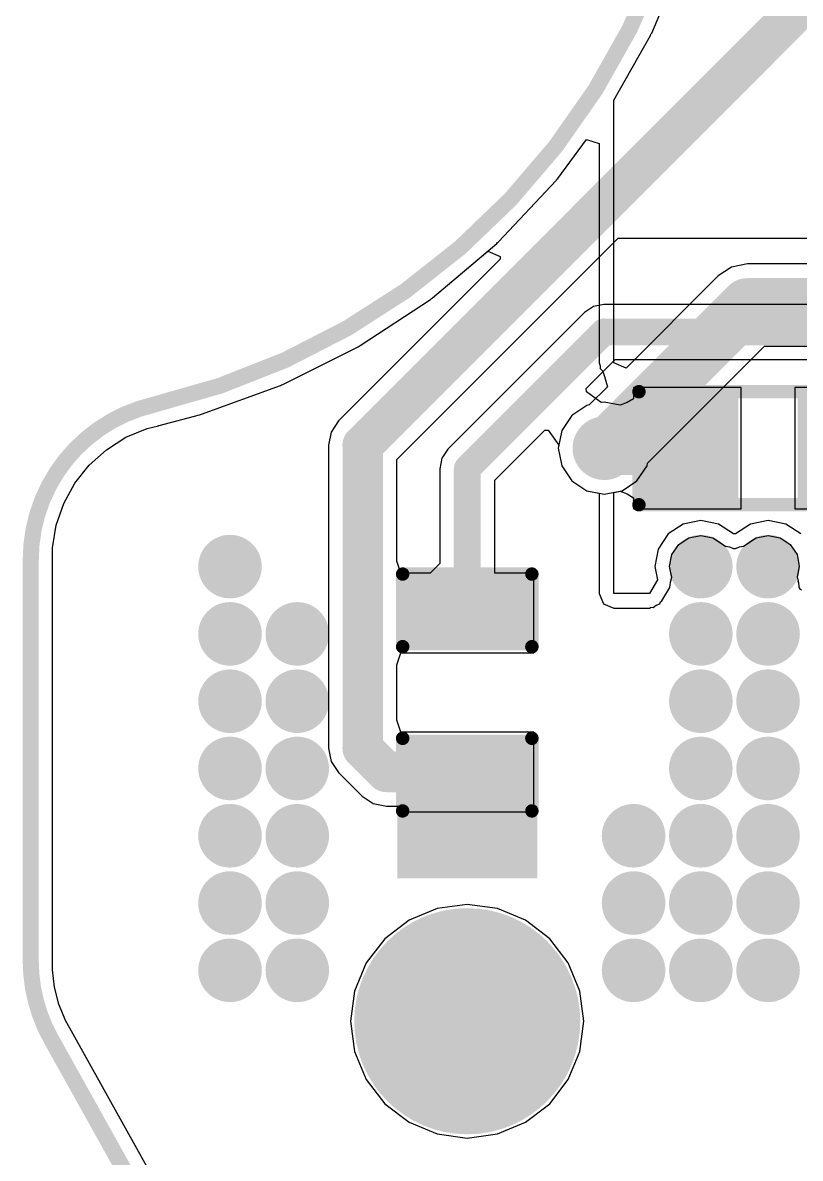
# Model space of a CAD drawing. Header units: millimetres. Extents: x -3 to 5381, y -54 to 5355.
# Drawn here: x 2.13 to 9.47, y -45.39 to -34.67 of the extents above; entities that cross this region are included whole.
import ezdxf

# ---------------------------------------------------------------- set-up
doc = ezdxf.new("R2010")
doc.units = ezdxf.units.MM
for name, color, linetype in [('BottomLayer', 5, 'Continuous'), ('BottomSolder', 6, 'Continuous'), ('Mechanical2', 216, 'Continuous'), ('MultiLayer', 9, 'Continuous'), ('PadHoleLayer', 156, 'Continuous'), ('TopLayer', 1, 'Continuous'), ('TopOverlay', 2, 'Continuous'), ('TopPaste', 8, 'Continuous'), ('TopSolder', 216, 'Continuous'), ('ViaHoleLayer', 16, 'Continuous')]:
    doc.layers.add(name, color=color, linetype=linetype)

# ---------------------------------------------------------------- blocks, each defined once
blk = doc.blocks.new('RES_0603_7')
at = {"layer": 'TopLayer'}
for points in [[(-0.381, 0.4445), (-0.381, -0.4445), (-1.143, -0.4445), (-1.143, 0.4445)], [(1.143, 0.4445), (1.143, -0.4445), (0.381, -0.4445), (0.381, 0.4445)]]:
    blk.add_hatch(color=1, dxfattribs=at).paths.add_polyline_path(points)
at = {"layer": 'TopPaste'}
for points in [[(-0.381, 0.4445), (-0.381, -0.4445), (-1.143, -0.4445), (-1.143, 0.4445)], [(1.143, 0.4445), (1.143, -0.4445), (0.381, -0.4445), (0.381, 0.4445)]]:
    blk.add_hatch(color=8, dxfattribs=at).paths.add_polyline_path(points)
at = {"layer": 'TopSolder'}
for points in [[(-0.2794, 0.5461), (-0.2794, -0.5461), (-1.2446, -0.5461), (-1.2446, 0.5461)], [(1.2446, 0.5461), (1.2446, -0.5461), (0.2794, -0.5461), (0.2794, 0.5461)]]:
    blk.add_hatch(color=216, dxfattribs=at).paths.add_polyline_path(points)
at = {"layer": 'TopOverlay', "const_width": 0.127}
for points in [[(1.2192, 0.5334), (-1.2192, 0.5334)], [(-1.2192, 0.5334), (-1.2192, -0.5334)], [(1.2192, 0.5334), (1.2192, -0.5334)], [(1.2192, -0.5334), (-1.2192, -0.5334)]]:
    blk.add_lwpolyline(points, dxfattribs=at)
at = {"layer": 'TopOverlay', "const_width": 0.0635}
for points in [[(-1.25095, 0.5334, 1), (-1.18745, 0.5334, 1)], [(-1.25095, 0.5334, 1), (-1.18745, 0.5334, 1)], [(1.18745, 0.5334, 1), (1.25095, 0.5334, 1)], [(1.18745, 0.5334, 1), (1.25095, 0.5334, 1)], [(-1.25095, -0.5334, 1), (-1.18745, -0.5334, 1)], [(-1.25095, -0.5334, 1), (-1.18745, -0.5334, 1)], [(1.18745, -0.5334, 1), (1.25095, -0.5334, 1)], [(1.18745, -0.5334, 1), (1.25095, -0.5334, 1)]]:
    blk.add_lwpolyline(points, format="xyb", close=True, dxfattribs=at)
blk = doc.blocks.new('LED_0603_12')
at = {"layer": 'TopLayer'}
for points in [[(-1, 0.5), (-0.5, 0.5), (-0.5, -0.5), (-1, -0.5)], [(0.5, 0.5), (1, 0.5), (1, -0.5), (0.5, -0.5)]]:
    blk.add_hatch(color=1, dxfattribs=at).paths.add_polyline_path(points)
at = {"layer": 'TopOverlay'}
blk.add_hatch(color=2, dxfattribs=at).paths.add_polyline_path([(1.118, -0.66), (1.753, -0.66), (1.753, 0.66), (1.118, 0.66)])
at = {"layer": 'TopPaste'}
for points in [[(-1, 0.5), (-0.5, 0.5), (-0.5, -0.5), (-1, -0.5)], [(0.5, 0.5), (1, 0.5), (1, -0.5), (0.5, -0.5)]]:
    blk.add_hatch(color=8, dxfattribs=at).paths.add_polyline_path(points)
at = {"layer": 'TopSolder'}
for points in [[(-1.102, 0.602), (-0.398, 0.602), (-0.398, -0.602), (-1.102, -0.602)], [(0.398, 0.602), (1.102, 0.602), (1.102, -0.602), (0.398, -0.602)]]:
    blk.add_hatch(color=216, dxfattribs=at).paths.add_polyline_path(points)
at = {"layer": 'TopOverlay', "const_width": 0.127}
for points in [[(-1.118, -0.61), (-1.118, 0.61)], [(-0.432, 0.61), (-1.118, 0.61)], [(1.118, 0.61), (0.432, 0.61)], [(1.118, -0.61), (1.118, 0.61)], [(-0.432, -0.61), (-1.118, -0.61)], [(1.118, -0.61), (0.432, -0.61)]]:
    blk.add_lwpolyline(points, dxfattribs=at)
at = {"layer": 'TopOverlay', "const_width": 0.0635}
for points in [[(-1.149, 0.61, 1), (-1.086, 0.61, 1)], [(-1.149, 0.61, 1), (-1.086, 0.61, 1)], [(-0.464, 0.61, 1), (-0.4, 0.61, 1)], [(0.4, 0.61, 1), (0.464, 0.61, 1)], [(1.086, 0.61, 1), (1.149, 0.61, 1)], [(1.086, 0.61, 1), (1.149, 0.61, 1)], [(-1.149, -0.61, 1), (-1.086, -0.61, 1)], [(-1.149, -0.61, 1), (-1.086, -0.61, 1)], [(-0.464, -0.61, 1), (-0.4, -0.61, 1)], [(0.4, -0.61, 1), (0.464, -0.61, 1)], [(1.086, -0.61, 1), (1.149, -0.61, 1)], [(1.086, -0.61, 1), (1.149, -0.61, 1)]]:
    blk.add_lwpolyline(points, format="xyb", close=True, dxfattribs=at)

msp = doc.modelspace()

# ---------------------------------------------------------------- hatches: boundary and pattern name
at = {"layer": 'BottomLayer'}
h = msp.add_hatch(color=5, dxfattribs=at)
edge = h.paths.add_edge_path()
edge.add_arc((7.624, -38.689), 0.3, 0, 360)
h = msp.add_hatch(color=5, dxfattribs=at)
edge = h.paths.add_edge_path()
edge.add_arc((4.09, -39.806), 0.3, 0, 360)
h = msp.add_hatch(color=5, dxfattribs=at)
edge = h.paths.add_edge_path()
edge.add_arc((8.535, -39.806), 0.3, 0, 360)
h = msp.add_hatch(color=5, dxfattribs=at)
edge = h.paths.add_edge_path()
edge.add_arc((9.17, -39.806), 0.3, 0, 360)
h = msp.add_hatch(color=5, dxfattribs=at)
edge = h.paths.add_edge_path()
edge.add_arc((4.09, -40.441), 0.3, 0, 360)
h = msp.add_hatch(color=5, dxfattribs=at)
edge = h.paths.add_edge_path()
edge.add_arc((4.725, -40.441), 0.3, 0, 360)
h = msp.add_hatch(color=5, dxfattribs=at)
edge = h.paths.add_edge_path()
edge.add_arc((8.535, -40.441), 0.3, 0, 360)
h = msp.add_hatch(color=5, dxfattribs=at)
edge = h.paths.add_edge_path()
edge.add_arc((9.17, -40.441), 0.3, 0, 360)
h = msp.add_hatch(color=5, dxfattribs=at)
edge = h.paths.add_edge_path()
edge.add_arc((4.09, -41.076), 0.3, 0, 360)
h = msp.add_hatch(color=5, dxfattribs=at)
edge = h.paths.add_edge_path()
edge.add_arc((4.725, -41.076), 0.3, 0, 360)
h = msp.add_hatch(color=5, dxfattribs=at)
edge = h.paths.add_edge_path()
edge.add_arc((8.535, -41.076), 0.3, 0, 360)
h = msp.add_hatch(color=5, dxfattribs=at)
edge = h.paths.add_edge_path()
edge.add_arc((9.17, -41.076), 0.3, 0, 360)
h = msp.add_hatch(color=5, dxfattribs=at)
edge = h.paths.add_edge_path()
edge.add_arc((4.09, -41.711), 0.3, 0, 360)
h = msp.add_hatch(color=5, dxfattribs=at)
edge = h.paths.add_edge_path()
edge.add_arc((4.725, -41.711), 0.3, 0, 360)
h = msp.add_hatch(color=5, dxfattribs=at)
edge = h.paths.add_edge_path()
edge.add_arc((8.535, -41.711), 0.3, 0, 360)
h = msp.add_hatch(color=5, dxfattribs=at)
edge = h.paths.add_edge_path()
edge.add_arc((9.17, -41.711), 0.3, 0, 360)
h = msp.add_hatch(color=5, dxfattribs=at)
edge = h.paths.add_edge_path()
edge.add_arc((4.09, -42.346), 0.3, 0, 360)
h = msp.add_hatch(color=5, dxfattribs=at)
edge = h.paths.add_edge_path()
edge.add_arc((4.725, -42.346), 0.3, 0, 360)
h = msp.add_hatch(color=5, dxfattribs=at)
edge = h.paths.add_edge_path()
edge.add_arc((7.9, -42.346), 0.3, 0, 360)
h = msp.add_hatch(color=5, dxfattribs=at)
edge = h.paths.add_edge_path()
edge.add_arc((8.535, -42.346), 0.3, 0, 360)
h = msp.add_hatch(color=5, dxfattribs=at)
edge = h.paths.add_edge_path()
edge.add_arc((9.17, -42.346), 0.3, 0, 360)
h = msp.add_hatch(color=5, dxfattribs=at)
edge = h.paths.add_edge_path()
edge.add_arc((4.09, -42.981), 0.3, 0, 360)
h = msp.add_hatch(color=5, dxfattribs=at)
edge = h.paths.add_edge_path()
edge.add_arc((4.725, -42.981), 0.3, 0, 360)
h = msp.add_hatch(color=5, dxfattribs=at)
edge = h.paths.add_edge_path()
edge.add_arc((7.9, -42.981), 0.3, 0, 360)
h = msp.add_hatch(color=5, dxfattribs=at)
edge = h.paths.add_edge_path()
edge.add_arc((8.535, -42.981), 0.3, 0, 360)
h = msp.add_hatch(color=5, dxfattribs=at)
edge = h.paths.add_edge_path()
edge.add_arc((9.17, -42.981), 0.3, 0, 360)
h = msp.add_hatch(color=5, dxfattribs=at)
edge = h.paths.add_edge_path()
edge.add_arc((6.33, -44.096), 0.965, 0, 360)
h = msp.add_hatch(color=5, dxfattribs=at)
edge = h.paths.add_edge_path()
edge.add_arc((4.09, -43.616), 0.3, 0, 360)
h = msp.add_hatch(color=5, dxfattribs=at)
edge = h.paths.add_edge_path()
edge.add_arc((4.725, -43.616), 0.3, 0, 360)
h = msp.add_hatch(color=5, dxfattribs=at)
edge = h.paths.add_edge_path()
edge.add_arc((7.9, -43.616), 0.3, 0, 360)
h = msp.add_hatch(color=5, dxfattribs=at)
edge = h.paths.add_edge_path()
edge.add_arc((8.535, -43.616), 0.3, 0, 360)
h = msp.add_hatch(color=5, dxfattribs=at)
edge = h.paths.add_edge_path()
edge.add_arc((9.17, -43.616), 0.3, 0, 360)
at = {"layer": 'BottomSolder'}
h = msp.add_hatch(color=6, dxfattribs=at)
edge = h.paths.add_edge_path()
edge.add_arc((6.33, -44.096), 1.067, 0, 360)
at = {"layer": 'MultiLayer'}
h = msp.add_hatch(color=9, dxfattribs=at)
edge = h.paths.add_edge_path()
edge.add_arc((6.33, -44.096), 0.965, 0, 360)
at = {"layer": 'PadHoleLayer'}
h = msp.add_hatch(color=156, dxfattribs=at)
edge = h.paths.add_edge_path()
edge.add_arc((6.33, -44.096), 0.965, 0, 360)
at = {"layer": 'TopLayer'}
h = msp.add_hatch(color=1, dxfattribs=at)
edge = h.paths.add_edge_path()
edge.add_arc((7.624, -38.689), 0.3, 0, 360)
h = msp.add_hatch(color=1, dxfattribs=at)
edge = h.paths.add_edge_path()
edge.add_arc((4.09, -39.806), 0.3, 0, 360)
h = msp.add_hatch(color=1, dxfattribs=at)
edge = h.paths.add_edge_path()
edge.add_arc((8.535, -39.806), 0.3, 0, 360)
h = msp.add_hatch(color=1, dxfattribs=at)
edge = h.paths.add_edge_path()
edge.add_arc((9.17, -39.806), 0.3, 0, 360)
h = msp.add_hatch(color=1, dxfattribs=at)
edge = h.paths.add_edge_path()
edge.add_arc((4.09, -40.441), 0.3, 0, 360)
h = msp.add_hatch(color=1, dxfattribs=at)
edge = h.paths.add_edge_path()
edge.add_arc((4.725, -40.441), 0.3, 0, 360)
h = msp.add_hatch(color=1, dxfattribs=at)
edge = h.paths.add_edge_path()
edge.add_arc((8.535, -40.441), 0.3, 0, 360)
h = msp.add_hatch(color=1, dxfattribs=at)
edge = h.paths.add_edge_path()
edge.add_arc((9.17, -40.441), 0.3, 0, 360)
h = msp.add_hatch(color=1, dxfattribs=at)
edge = h.paths.add_edge_path()
edge.add_arc((4.09, -41.076), 0.3, 0, 360)
h = msp.add_hatch(color=1, dxfattribs=at)
edge = h.paths.add_edge_path()
edge.add_arc((4.725, -41.076), 0.3, 0, 360)
h = msp.add_hatch(color=1, dxfattribs=at)
edge = h.paths.add_edge_path()
edge.add_arc((8.535, -41.076), 0.3, 0, 360)
h = msp.add_hatch(color=1, dxfattribs=at)
edge = h.paths.add_edge_path()
edge.add_arc((9.17, -41.076), 0.3, 0, 360)
h = msp.add_hatch(color=1, dxfattribs=at)
edge = h.paths.add_edge_path()
edge.add_arc((4.09, -41.711), 0.3, 0, 360)
h = msp.add_hatch(color=1, dxfattribs=at)
edge = h.paths.add_edge_path()
edge.add_arc((4.725, -41.711), 0.3, 0, 360)
h = msp.add_hatch(color=1, dxfattribs=at)
edge = h.paths.add_edge_path()
edge.add_arc((8.535, -41.711), 0.3, 0, 360)
h = msp.add_hatch(color=1, dxfattribs=at)
edge = h.paths.add_edge_path()
edge.add_arc((9.17, -41.711), 0.3, 0, 360)
h = msp.add_hatch(color=1, dxfattribs=at)
edge = h.paths.add_edge_path()
edge.add_arc((4.09, -42.346), 0.3, 0, 360)
h = msp.add_hatch(color=1, dxfattribs=at)
edge = h.paths.add_edge_path()
edge.add_arc((4.725, -42.346), 0.3, 0, 360)
h = msp.add_hatch(color=1, dxfattribs=at)
edge = h.paths.add_edge_path()
edge.add_arc((7.9, -42.346), 0.3, 0, 360)
h = msp.add_hatch(color=1, dxfattribs=at)
edge = h.paths.add_edge_path()
edge.add_arc((8.535, -42.346), 0.3, 0, 360)
h = msp.add_hatch(color=1, dxfattribs=at)
edge = h.paths.add_edge_path()
edge.add_arc((9.17, -42.346), 0.3, 0, 360)
h = msp.add_hatch(color=1, dxfattribs=at)
edge = h.paths.add_edge_path()
edge.add_arc((4.09, -42.981), 0.3, 0, 360)
h = msp.add_hatch(color=1, dxfattribs=at)
edge = h.paths.add_edge_path()
edge.add_arc((4.725, -42.981), 0.3, 0, 360)
h = msp.add_hatch(color=1, dxfattribs=at)
edge = h.paths.add_edge_path()
edge.add_arc((7.9, -42.981), 0.3, 0, 360)
h = msp.add_hatch(color=1, dxfattribs=at)
edge = h.paths.add_edge_path()
edge.add_arc((8.535, -42.981), 0.3, 0, 360)
h = msp.add_hatch(color=1, dxfattribs=at)
edge = h.paths.add_edge_path()
edge.add_arc((9.17, -42.981), 0.3, 0, 360)
h = msp.add_hatch(color=1, dxfattribs=at)
edge = h.paths.add_edge_path()
edge.add_arc((6.33, -44.096), 0.965, 0, 360)
h = msp.add_hatch(color=1, dxfattribs=at)
edge = h.paths.add_edge_path()
edge.add_arc((4.09, -43.616), 0.3, 0, 360)
h = msp.add_hatch(color=1, dxfattribs=at)
edge = h.paths.add_edge_path()
edge.add_arc((4.725, -43.616), 0.3, 0, 360)
h = msp.add_hatch(color=1, dxfattribs=at)
edge = h.paths.add_edge_path()
edge.add_arc((7.9, -43.616), 0.3, 0, 360)
h = msp.add_hatch(color=1, dxfattribs=at)
edge = h.paths.add_edge_path()
edge.add_arc((8.535, -43.616), 0.3, 0, 360)
h = msp.add_hatch(color=1, dxfattribs=at)
edge = h.paths.add_edge_path()
edge.add_arc((9.17, -43.616), 0.3, 0, 360)
at = {"layer": 'TopSolder'}
h = msp.add_hatch(color=216, dxfattribs=at)
edge = h.paths.add_edge_path()
edge.add_arc((6.33, -44.096), 1.067, 0, 360)
at = {"layer": 'ViaHoleLayer'}
h = msp.add_hatch(color=16, dxfattribs=at)
edge = h.paths.add_edge_path()
edge.add_arc((7.624, -38.689), 0.15, 0, 360)
h = msp.add_hatch(color=16, dxfattribs=at)
edge = h.paths.add_edge_path()
edge.add_arc((4.09, -39.806), 0.15, 0, 360)
h = msp.add_hatch(color=16, dxfattribs=at)
edge = h.paths.add_edge_path()
edge.add_arc((8.535, -39.806), 0.15, 0, 360)
h = msp.add_hatch(color=16, dxfattribs=at)
edge = h.paths.add_edge_path()
edge.add_arc((9.17, -39.806), 0.15, 0, 360)
h = msp.add_hatch(color=16, dxfattribs=at)
edge = h.paths.add_edge_path()
edge.add_arc((4.09, -40.441), 0.15, 0, 360)
h = msp.add_hatch(color=16, dxfattribs=at)
edge = h.paths.add_edge_path()
edge.add_arc((4.725, -40.441), 0.15, 0, 360)
h = msp.add_hatch(color=16, dxfattribs=at)
edge = h.paths.add_edge_path()
edge.add_arc((8.535, -40.441), 0.15, 0, 360)
h = msp.add_hatch(color=16, dxfattribs=at)
edge = h.paths.add_edge_path()
edge.add_arc((9.17, -40.441), 0.15, 0, 360)
h = msp.add_hatch(color=16, dxfattribs=at)
edge = h.paths.add_edge_path()
edge.add_arc((4.09, -41.076), 0.15, 0, 360)
h = msp.add_hatch(color=16, dxfattribs=at)
edge = h.paths.add_edge_path()
edge.add_arc((4.725, -41.076), 0.15, 0, 360)
h = msp.add_hatch(color=16, dxfattribs=at)
edge = h.paths.add_edge_path()
edge.add_arc((8.535, -41.076), 0.15, 0, 360)
h = msp.add_hatch(color=16, dxfattribs=at)
edge = h.paths.add_edge_path()
edge.add_arc((9.17, -41.076), 0.15, 0, 360)
h = msp.add_hatch(color=16, dxfattribs=at)
edge = h.paths.add_edge_path()
edge.add_arc((4.09, -41.711), 0.15, 0, 360)
h = msp.add_hatch(color=16, dxfattribs=at)
edge = h.paths.add_edge_path()
edge.add_arc((4.725, -41.711), 0.15, 0, 360)
h = msp.add_hatch(color=16, dxfattribs=at)
edge = h.paths.add_edge_path()
edge.add_arc((8.535, -41.711), 0.15, 0, 360)
h = msp.add_hatch(color=16, dxfattribs=at)
edge = h.paths.add_edge_path()
edge.add_arc((9.17, -41.711), 0.15, 0, 360)
h = msp.add_hatch(color=16, dxfattribs=at)
edge = h.paths.add_edge_path()
edge.add_arc((4.09, -42.346), 0.15, 0, 360)
h = msp.add_hatch(color=16, dxfattribs=at)
edge = h.paths.add_edge_path()
edge.add_arc((4.725, -42.346), 0.15, 0, 360)
h = msp.add_hatch(color=16, dxfattribs=at)
edge = h.paths.add_edge_path()
edge.add_arc((7.9, -42.346), 0.15, 0, 360)
h = msp.add_hatch(color=16, dxfattribs=at)
edge = h.paths.add_edge_path()
edge.add_arc((8.535, -42.346), 0.15, 0, 360)
h = msp.add_hatch(color=16, dxfattribs=at)
edge = h.paths.add_edge_path()
edge.add_arc((9.17, -42.346), 0.15, 0, 360)
h = msp.add_hatch(color=16, dxfattribs=at)
edge = h.paths.add_edge_path()
edge.add_arc((4.09, -42.981), 0.15, 0, 360)
h = msp.add_hatch(color=16, dxfattribs=at)
edge = h.paths.add_edge_path()
edge.add_arc((4.725, -42.981), 0.15, 0, 360)
h = msp.add_hatch(color=16, dxfattribs=at)
edge = h.paths.add_edge_path()
edge.add_arc((7.9, -42.981), 0.15, 0, 360)
h = msp.add_hatch(color=16, dxfattribs=at)
edge = h.paths.add_edge_path()
edge.add_arc((8.535, -42.981), 0.15, 0, 360)
h = msp.add_hatch(color=16, dxfattribs=at)
edge = h.paths.add_edge_path()
edge.add_arc((9.17, -42.981), 0.15, 0, 360)
h = msp.add_hatch(color=16, dxfattribs=at)
edge = h.paths.add_edge_path()
edge.add_arc((4.09, -43.616), 0.15, 0, 360)
h = msp.add_hatch(color=16, dxfattribs=at)
edge = h.paths.add_edge_path()
edge.add_arc((4.725, -43.616), 0.15, 0, 360)
h = msp.add_hatch(color=16, dxfattribs=at)
edge = h.paths.add_edge_path()
edge.add_arc((7.9, -43.616), 0.15, 0, 360)
h = msp.add_hatch(color=16, dxfattribs=at)
edge = h.paths.add_edge_path()
edge.add_arc((8.535, -43.616), 0.15, 0, 360)
h = msp.add_hatch(color=16, dxfattribs=at)
edge = h.paths.add_edge_path()
edge.add_arc((9.17, -43.616), 0.15, 0, 360)

# ---------------------------------------------------------------- linework, layer by layer
at = {"layer": 'BottomLayer'}
for p, q in [((8.071, -34.772), (8.38, -34.041)), ((7.713, -35.405), (8.061, -34.794)), ((8.061, -34.794), (8.064, -34.782)), ((8.064, -34.782), (8.071, -34.772)), ((7.713, -37.884), (7.713, -35.405)), ((7.184, -36.143), (7.455, -35.775)), ((7.455, -35.775), (7.576, -35.815)), ((7.576, -35.815), (7.576, -37.884)), ((6.626, -36.741), (7.169, -36.162)), ((7.169, -36.162), (7.175, -36.151)), ((7.175, -36.151), (7.184, -36.143)), ((6.609, -36.758), (6.616, -36.748)), ((6.616, -36.748), (6.626, -36.741)), ((6.002, -37.269), (6.609, -36.758)), ((8.975, -36.95), (8.826, -36.979)), ((11.091, -36.95), (8.975, -36.95)), ((8.7, -37.063), (7.83, -37.933)), ((8.826, -36.979), (8.7, -37.063)), ((5.319, -37.721), (5.982, -37.284)), ((5.982, -37.284), (5.991, -37.275)), ((5.991, -37.275), (6.002, -37.269)), ((4.589, -38.089), (5.299, -37.733)), ((5.299, -37.733), (5.308, -37.725)), ((5.308, -37.725), (5.319, -37.721)), ((8.031, -38.831), (9.136, -37.726)), ((9.136, -37.726), (11.091, -37.726)), ((7.576, -37.884), (7.586, -37.91)), ((7.586, -37.91), (7.586, -37.937)), ((7.83, -37.933), (7.713, -37.884)), ((7.586, -37.937), (7.605, -37.956)), ((7.605, -37.956), (7.616, -37.982)), ((7.616, -37.982), (7.654, -38.109)), ((3.821, -38.369), (4.567, -38.098)), ((4.567, -38.098), (4.577, -38.092)), ((4.577, -38.092), (4.589, -38.089)), ((7.654, -38.109), (7.482, -38.281)), ((7.458, -38.286), (7.316, -38.381)), ((7.482, -38.281), (7.458, -38.286)), ((3.42, -38.476), (3.803, -38.374)), ((3.803, -38.374), (3.812, -38.37)), ((3.812, -38.37), (3.821, -38.369)), ((7.316, -38.381), (7.222, -38.522)), ((3.107, -38.586), (3.308, -38.502)), ((3.308, -38.502), (3.414, -38.477)), ((3.414, -38.477), (3.416, -38.476)), ((3.416, -38.476), (3.42, -38.476)), ((7.222, -38.522), (7.189, -38.689)), ((2.923, -38.703), (3.107, -38.586)), ((2.761, -38.849), (2.923, -38.703)), ((7.189, -38.689), (7.222, -38.855)), ((2.626, -39.019), (2.761, -38.849)), ((7.222, -38.855), (7.316, -38.996)), ((7.932, -38.996), (8.027, -38.855)), ((8.027, -38.855), (8.031, -38.831)), ((7.316, -38.996), (7.458, -39.091)), ((7.791, -39.091), (7.932, -38.996)), ((2.521, -39.21), (2.626, -39.019)), ((7.458, -39.091), (7.576, -39.114)), ((7.713, -39.106), (7.791, -39.091)), ((7.713, -40.059), (7.713, -39.106)), ((2.449, -39.416), (2.521, -39.21)), ((7.576, -39.114), (7.576, -40.059)), ((2.413, -39.63), (2.449, -39.416)), ((8.369, -39.404), (8.227, -39.498)), ((8.535, -39.371), (8.369, -39.404)), ((8.702, -39.404), (8.535, -39.371)), ((8.843, -39.498), (8.702, -39.404)), ((9.004, -39.404), (8.862, -39.498)), ((9.17, -39.371), (9.004, -39.404)), ((9.337, -39.404), (9.17, -39.371)), ((9.478, -39.498), (9.337, -39.404)), ((8.227, -39.498), (8.133, -39.64)), ((8.326, -39.597), (8.422, -39.533)), ((8.422, -39.533), (8.535, -39.511)), ((8.535, -39.511), (8.648, -39.533)), ((8.648, -39.533), (8.767, -39.613)), ((8.862, -39.498), (8.843, -39.498)), ((8.939, -39.613), (9.057, -39.533)), ((9.057, -39.533), (9.17, -39.511)), ((9.17, -39.511), (9.283, -39.533)), ((9.283, -39.533), (9.379, -39.597)), ((2.413, -39.739), (2.413, -39.63)), ((8.133, -39.64), (8.1, -39.806)), ((8.262, -39.693), (8.326, -39.597)), ((8.767, -39.613), (8.806, -39.62)), ((8.806, -39.62), (8.834, -39.632)), ((8.834, -39.632), (8.836, -39.633)), ((8.836, -39.633), (8.836, -39.633)), ((8.836, -39.633), (8.843, -39.636)), ((8.843, -39.636), (8.862, -39.636)), ((8.862, -39.636), (8.869, -39.633)), ((8.869, -39.633), (8.87, -39.633)), ((8.87, -39.633), (8.872, -39.632)), ((8.872, -39.632), (8.899, -39.62)), ((8.899, -39.62), (8.939, -39.613)), ((9.379, -39.597), (9.443, -39.693)), ((2.413, -43.612), (2.413, -39.739)), ((8.24, -39.806), (8.262, -39.693)), ((9.443, -39.693), (9.465, -39.806)), ((8.1, -39.806), (8.125, -39.932)), ((8.26, -39.906), (8.24, -39.806)), ((9.465, -39.806), (9.446, -39.904)), ((8.125, -39.932), (8.05, -40.059)), ((8.243, -40.002), (8.25, -39.954)), ((8.25, -39.954), (8.26, -39.906)), ((9.446, -39.904), (9.454, -39.944)), ((9.454, -39.944), (9.452, -39.948)), ((9.452, -39.948), (9.456, -39.956)), ((9.456, -39.956), (9.46, -39.996)), ((7.576, -40.059), (7.616, -40.157)), ((8.05, -40.059), (7.713, -40.059)), ((8.168, -40.129), (8.243, -40.002)), ((9.46, -39.996), (9.468, -40.012)), ((9.468, -40.012), (9.485, -40.026)), ((7.616, -40.157), (7.713, -40.197)), ((8.084, -40.193), (8.113, -40.171)), ((8.113, -40.171), (8.147, -40.157)), ((8.147, -40.157), (8.154, -40.14)), ((8.154, -40.14), (8.168, -40.129)), ((7.713, -40.197), (8.05, -40.197)), ((8.05, -40.197), (8.066, -40.19)), ((8.066, -40.19), (8.084, -40.193)), ((6.045, -43.032), (5.78, -43.142)), ((6.33, -42.995), (6.045, -43.032)), ((6.615, -43.032), (6.33, -42.995)), ((6.881, -43.142), (6.615, -43.032)), ((5.78, -43.142), (5.551, -43.317)), ((7.109, -43.317), (6.881, -43.142)), ((5.551, -43.317), (5.376, -43.545)), ((7.284, -43.545), (7.109, -43.317)), ((2.434, -43.776), (2.413, -43.612)), ((5.376, -43.545), (5.266, -43.811)), ((7.394, -43.811), (7.284, -43.545)), ((2.475, -43.935), (2.434, -43.776)), ((5.266, -43.811), (5.229, -44.096)), ((7.432, -44.096), (7.394, -43.811)), ((2.537, -44.088), (2.475, -43.935)), ((2.577, -44.161), (2.537, -44.088)), ((5.229, -44.096), (5.266, -44.381)), ((7.394, -44.381), (7.432, -44.096)), ((5.382, -49.194), (2.577, -44.161)), ((5.266, -44.381), (5.376, -44.647)), ((7.284, -44.647), (7.394, -44.381)), ((5.376, -44.647), (5.551, -44.875)), ((7.109, -44.875), (7.284, -44.647)), ((5.551, -44.875), (5.78, -45.05)), ((6.881, -45.05), (7.109, -44.875)), ((5.78, -45.05), (6.045, -45.16)), ((6.615, -45.16), (6.881, -45.05)), ((6.045, -45.16), (6.33, -45.198)), ((6.33, -45.198), (6.615, -45.16))]:
    msp.add_line(p, q, dxfattribs=at)
at = {"layer": 'BottomLayer', "const_width": 0.508}
for points in [[(7.624, -38.689), (8.975, -37.338)], [(8.975, -37.338), (11.278, -37.338)]]:
    msp.add_lwpolyline(points, dxfattribs=at)
at = {"layer": 'BottomLayer', "const_width": 0.254}
for points in [[(8.848, -37.338, 1), (9.102, -37.338, 1)], [(8.848, -37.338, 1), (9.102, -37.338, 1)], [(7.497, -38.689, 1), (7.751, -38.689, 1)]]:
    msp.add_lwpolyline(points, format="xyb", close=True, dxfattribs=at)
at = {"layer": 'Mechanical2', "const_width": 0.152}
for points in [[(2.418, -24.982, -0.852847), (3.367, -38.279)], [(2.209, -39.739, -0.348414), (3.367, -38.279)], [(2.399, -44.26, -0.127786), (2.209, -43.53)]]:
    msp.add_lwpolyline(points, format="xyb", dxfattribs=at)
at = {"layer": 'Mechanical2', "const_width": 0.0762}
for points in [[(3.329, -38.279, 1), (3.405, -38.279, 1)], [(3.329, -38.279, 1), (3.405, -38.279, 1)], [(2.171, -39.739, 1), (2.247, -39.739, 1)], [(2.171, -39.739, 1), (2.247, -39.739, 1)], [(2.171, -43.53, 1), (2.247, -43.53, 1)], [(2.171, -43.53, 1), (2.247, -43.53, 1)], [(2.361, -44.26, 1), (2.437, -44.26, 1)], [(2.361, -44.26, 1), (2.437, -44.26, 1)]]:
    msp.add_lwpolyline(points, format="xyb", close=True, dxfattribs=at)
at = {"layer": 'Mechanical2', "const_width": 0.152}
for points in [[(2.209, -43.53), (2.209, -39.739)], [(2.399, -44.26), (5.204, -49.294)]]:
    msp.add_lwpolyline(points, dxfattribs=at)
at = {"layer": 'TopLayer'}
for p, q in [((5.666, -38.795), (7.755, -36.707)), ((7.755, -36.707), (16.839, -36.707)), ((6.002, -37.269), (6.525, -36.828)), ((6.525, -36.828), (6.64, -36.881)), ((6.642, -36.904), (5.114, -38.432)), ((6.64, -36.881), (6.642, -36.904)), ((5.319, -37.721), (5.982, -37.284)), ((5.982, -37.284), (5.991, -37.275)), ((5.991, -37.275), (6.002, -37.269)), ((7.521, -37.353), (7.437, -37.409)), ((7.62, -37.333), (7.521, -37.353)), ((9.652, -37.333), (7.62, -37.333)), ((7.437, -37.409), (6.147, -38.699)), ((4.589, -38.089), (5.299, -37.733)), ((5.299, -37.733), (5.308, -37.725)), ((5.308, -37.725), (5.319, -37.721)), ((7.453, -38.126), (7.727, -37.851)), ((7.727, -37.851), (9.545, -37.851)), ((3.821, -38.369), (4.567, -38.098)), ((4.567, -38.098), (4.577, -38.092)), ((4.577, -38.092), (4.589, -38.089)), ((7.456, -38.157), (7.453, -38.126)), ((8.916, -38.117), (7.9, -38.117)), ((7.9, -38.117), (7.9, -38.222)), ((8.916, -39.26), (8.916, -38.117)), ((9.673, -38.117), (9.424, -38.117)), ((9.424, -38.117), (9.424, -39.26)), ((7.594, -38.259), (7.456, -38.157)), ((7.624, -38.253), (7.594, -38.259)), ((7.773, -38.283), (7.624, -38.253)), ((7.9, -38.222), (7.84, -38.257)), ((7.84, -38.257), (7.773, -38.283)), ((3.42, -38.476), (3.803, -38.374)), ((3.803, -38.374), (3.812, -38.37)), ((3.812, -38.37), (3.821, -38.369)), ((5.114, -38.432), (5.044, -38.537)), ((3.107, -38.586), (3.308, -38.502)), ((3.308, -38.502), (3.414, -38.477)), ((3.414, -38.477), (3.416, -38.476)), ((3.416, -38.476), (3.42, -38.476)), ((5.044, -38.537), (5.019, -38.661)), ((6.589, -38.989), (7.062, -38.517)), ((7.062, -38.517), (7.093, -38.52)), ((7.093, -38.52), (7.195, -38.659)), ((2.923, -38.703), (3.107, -38.586)), ((5.019, -38.661), (5.019, -41.52)), ((7.195, -38.659), (7.189, -38.689)), ((2.761, -38.849), (2.923, -38.703)), ((6.091, -38.783), (6.071, -38.882)), ((6.147, -38.699), (6.091, -38.783)), ((7.189, -38.689), (7.222, -38.855)), ((2.626, -39.019), (2.761, -38.849)), ((5.666, -39.755), (5.666, -38.795)), ((6.071, -38.882), (6.071, -39.777)), ((7.222, -38.855), (7.316, -38.996)), ((6.589, -39.867), (6.589, -38.989)), ((7.316, -38.996), (7.458, -39.091)), ((2.521, -39.21), (2.626, -39.019)), ((7.458, -39.091), (7.624, -39.124)), ((7.624, -39.124), (7.773, -39.094)), ((7.773, -39.094), (7.84, -39.12)), ((2.449, -39.416), (2.521, -39.21)), ((7.84, -39.12), (7.9, -39.156)), ((7.9, -39.156), (7.9, -39.26)), ((7.9, -39.26), (8.916, -39.26)), ((9.424, -39.26), (10.44, -39.26)), ((2.413, -39.63), (2.449, -39.416)), ((2.413, -39.739), (2.413, -39.63)), ((2.413, -43.612), (2.413, -39.739)), ((5.703, -39.867), (5.666, -39.755)), ((6.071, -39.777), (5.981, -39.867)), ((5.981, -39.867), (5.703, -39.867)), ((6.957, -39.867), (6.589, -39.867)), ((6.957, -40.621), (6.957, -39.867)), ((5.666, -40.732), (5.703, -40.621)), ((5.703, -40.621), (5.793, -40.621)), ((5.793, -40.621), (6.957, -40.621)), ((5.666, -41.255), (5.666, -40.732)), ((5.703, -41.367), (5.666, -41.255)), ((6.957, -41.367), (5.703, -41.367)), ((6.957, -42.121), (6.957, -41.367)), ((5.019, -41.52), (5.044, -41.644)), ((5.044, -41.644), (5.114, -41.749)), ((5.114, -41.749), (5.337, -41.972)), ((5.337, -41.972), (5.442, -42.043)), ((5.442, -42.043), (5.566, -42.067)), ((5.566, -42.067), (5.703, -42.067)), ((5.703, -42.067), (5.703, -42.121)), ((5.703, -42.121), (6.957, -42.121)), ((6.045, -43.032), (5.78, -43.142)), ((6.33, -42.995), (6.045, -43.032)), ((6.615, -43.032), (6.33, -42.995)), ((6.881, -43.142), (6.615, -43.032)), ((5.78, -43.142), (5.551, -43.317)), ((7.109, -43.317), (6.881, -43.142)), ((5.551, -43.317), (5.376, -43.545)), ((7.284, -43.545), (7.109, -43.317)), ((2.434, -43.776), (2.413, -43.612)), ((5.376, -43.545), (5.266, -43.811)), ((7.394, -43.811), (7.284, -43.545)), ((2.475, -43.935), (2.434, -43.776)), ((5.266, -43.811), (5.229, -44.096)), ((7.432, -44.096), (7.394, -43.811)), ((2.537, -44.088), (2.475, -43.935)), ((2.577, -44.161), (2.537, -44.088)), ((5.229, -44.096), (5.266, -44.381)), ((7.394, -44.381), (7.432, -44.096)), ((5.382, -49.194), (2.577, -44.161)), ((5.266, -44.381), (5.376, -44.647)), ((7.284, -44.647), (7.394, -44.381)), ((5.376, -44.647), (5.551, -44.875)), ((7.109, -44.875), (7.284, -44.647)), ((5.551, -44.875), (5.78, -45.05)), ((6.881, -45.05), (7.109, -44.875)), ((5.78, -45.05), (6.045, -45.16)), ((6.615, -45.16), (6.881, -45.05)), ((6.045, -45.16), (6.33, -45.198)), ((6.33, -45.198), (6.615, -45.16))]:
    msp.add_line(p, q, dxfattribs=at)
for points, const_width in [([(5.343, -38.661), (10.091, -33.913)], 0.381), ([(6.33, -38.882), (7.62, -37.592)], 0.254), ([(7.62, -37.592), (9.652, -37.592)], 0.254), ([(7.655, -38.689), (8.408, -38.689)], 0.508), ([(5.343, -41.52), (5.343, -38.661)], 0.381), ([(6.33, -40.244), (6.33, -38.882)], 0.254), ([(5.343, -41.52), (5.566, -41.744)], 0.381), ([(5.566, -41.744), (6.33, -41.744)], 0.381)]:
    msp.add_lwpolyline(points, dxfattribs=dict(at, const_width=const_width))
for points, const_width in [([(7.556, -37.592, 1), (7.684, -37.592, 1)], 0.127), ([(7.556, -37.592, 1), (7.684, -37.592, 1)], 0.127), ([(7.528, -38.689, 1), (7.782, -38.689, 1)], 0.254), ([(8.281, -38.689, 1), (8.535, -38.689, 1)], 0.254), ([(5.247, -38.661, 1), (5.438, -38.661, 1)], 0.191), ([(5.247, -38.661, 1), (5.438, -38.661, 1)], 0.191), ([(6.267, -38.882, 1), (6.394, -38.882, 1)], 0.127), ([(6.267, -38.882, 1), (6.394, -38.882, 1)], 0.127), ([(6.267, -40.244, 1), (6.394, -40.244, 1)], 0.127), ([(5.247, -41.52, 1), (5.438, -41.52, 1)], 0.191), ([(5.247, -41.52, 1), (5.438, -41.52, 1)], 0.191), ([(5.471, -41.744, 1), (5.661, -41.744, 1)], 0.191), ([(5.471, -41.744, 1), (5.661, -41.744, 1)], 0.191), ([(6.235, -41.744, 1), (6.425, -41.744, 1)], 0.191)]:
    msp.add_lwpolyline(points, format="xyb", close=True, dxfattribs=dict(at, const_width=const_width))

# ---------------------------------------------------------------- block references
for name, p, rotation in [('RES_0603_7', (9.17, -38.689), 180), ('LED_0603_12', (6.33, -40.994), 270)]:
    msp.add_blockref(name, p, dxfattribs=dict(rotation=rotation))

doc.saveas('drawing.dxf')
